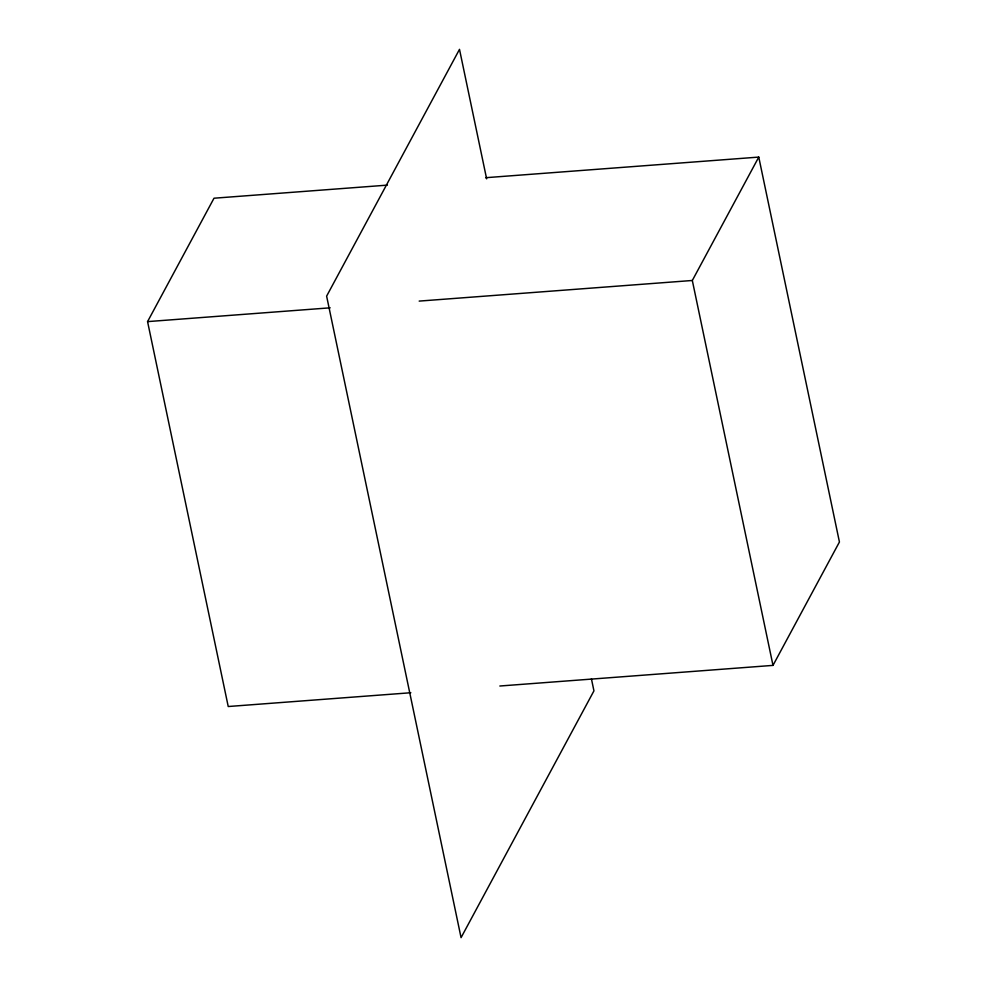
<?xml version="1.0" encoding="UTF-8"?>
<svg xmlns="http://www.w3.org/2000/svg" width="987" height="987" viewBox="0 0 987 987"><rect width="100%" height="100%" fill="white"/><g stroke="black" fill="none" stroke-linecap="round" stroke-linejoin="round"><path stroke-width="1.48" d="M410.839 692.738L228.231 706.519L147.569 321.614L214.006 198.214L387.41 185.124M499.841 686.014L772.994 665.386L692.319 280.481L758.769 157.093L485.616 177.709M772.994 665.386L839.431 541.999L758.769 157.093M147.569 321.614L330.176 307.821M419.179 301.097L692.319 280.481M486.64 178.857L459.498 49.35L326.623 296.137L461.065 937.65L593.94 690.863L591.423 678.822"/></g></svg>
